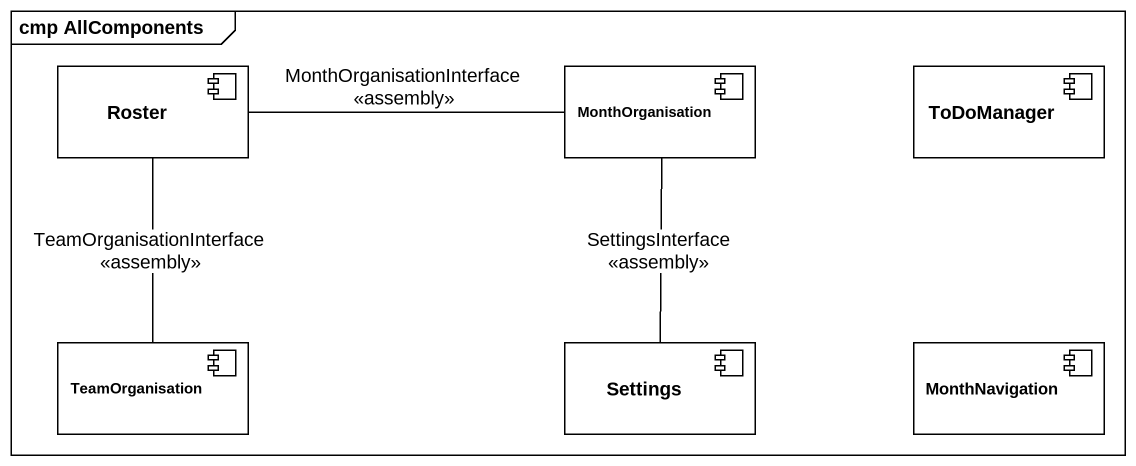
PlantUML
@startuml
mainframe cmp AllComponents
component Roster
component MonthOrganisation
component ToDoManager
component TeamOrganisation
component Settings
component MonthNavigation
Roster -right- MonthOrganisation : MonthOrganisationInterface\n<<assembly>>
Roster -- TeamOrganisation : TeamOrganisationInterface\n<<assembly>>
MonthOrganisation -- Settings : SettingsInterface\n<<assembly>>
@enduml
